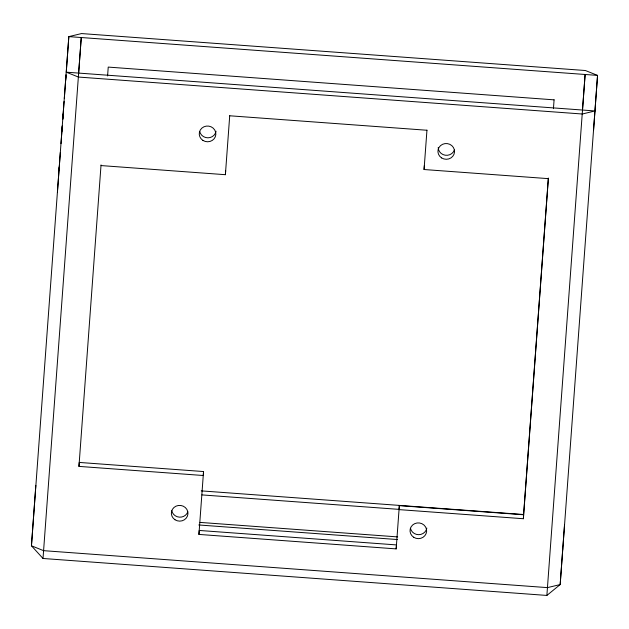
<?xml version="1.0" encoding="UTF-8"?>
<svg xmlns="http://www.w3.org/2000/svg" width="629" height="629" viewBox="0 0 629 629"><rect width="100%" height="100%" fill="white"/><g stroke="black" fill="none" stroke-linecap="round" stroke-linejoin="round"><path stroke-width="0.94" d="M35.829 485.384L31.45 545.791L43.016 558.481L546.876 595.435L560.172 584.569L597.55 75.394L585.402 70.519L81.542 33.565L68.828 36.616L31.45 545.791L43.598 550.666L547.458 587.62L560.172 584.569L562.727 549.007M60.321 152.438L59.032 170.262L59.205 167.982M60.997 143.632L62.295 125.808L61.878 131.327M64.072 101.473L62.774 119.306L63.191 113.786M57.459 191.876L59.252 166.897M66.273 72.178L595.003 110.956L582.289 114.006L78.421 77.052L66.273 72.178L68.828 36.616L597.55 75.394L593.548 130.51M78.955 466.396L79.238 462.433L203.544 471.546L203.261 475.508L78.955 466.396L101.041 164.908M198.929 534.422L199.212 530.451L396.451 544.918L396.168 548.889L198.929 534.422L203.544 471.546M101.072 165.576L225.386 174.697L225.669 170.726M523.367 518.728L523.65 514.766L399.336 505.645L399.053 509.616L523.367 518.728L548.37 178.597M548.37 178.644L424.064 169.523L424.347 165.561M562.766 549.148L564.488 525.121M65.62 80.37L66.037 74.851L64.315 98.478M78.594 73.735L81.259 37.528L43.016 558.481M107.59 75.952L108.235 67.091L554.094 99.846M225.386 174.697L229.719 115.681M396.168 548.889L399.336 505.645M424.064 169.523L426.957 130.117M523.595 514.569L548.339 178.046M553.441 108.652L554.086 99.791M582.454 110.688L585.119 74.481L546.876 595.435M229.719 115.783L426.949 130.25M201.209 490.872L523.595 514.514M201.901 494.905L398.865 509.356M200.038 522.408L397.67 536.907M198.764 524.971L397.583 539.556M187.796 511.92A8.311 7.878 4.1 0 1 179.367 517.156A8.311 7.878 4.1 0 1 171.788 510.748M426.824 528.093A8.311 7.878 4.1 0 1 418.765 534.681A8.311 7.878 4.1 0 1 410.462 528.25M216.046 131.225A8.311 7.878 4.1 0 1 207.987 137.814A8.311 7.878 4.1 0 1 199.684 131.382M454.366 150.064A8.311 7.878 4.1 0 1 445.214 155.214A8.311 7.878 4.1 0 1 438.201 147.516M175.011 519.758A8.311 7.878 4.1 0 0 187.945 513.869A8.311 7.878 4.1 0 0 176.018 506.156A8.311 7.878 4.1 0 0 175.011 519.758M441.582 157.903A8.311 7.878 4.1 0 0 454.515 152.014A8.311 7.878 4.1 0 0 442.58 144.3A8.311 7.878 4.1 0 0 441.582 157.903M202.908 140.401A8.311 7.878 4.1 0 0 215.841 134.512A8.311 7.878 4.1 0 0 203.906 126.799A8.311 7.878 4.1 0 0 202.908 140.401M413.685 537.268A8.311 7.878 4.1 0 0 426.619 531.379A8.311 7.878 4.1 0 0 414.684 523.666A8.311 7.878 4.1 0 0 413.685 537.268"/></g></svg>
